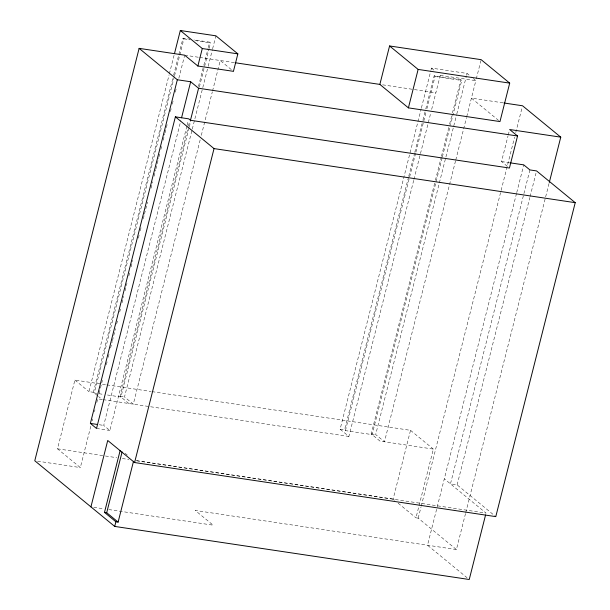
<?xml version="1.0" encoding="UTF-8"?>
<svg xmlns="http://www.w3.org/2000/svg" width="610" height="610" viewBox="0 0 610 610"><rect width="100%" height="100%" fill="white"/><g stroke="black" fill="none" stroke-linecap="round" stroke-linejoin="round"><path stroke-width="0.46" stroke-dasharray="3.05 2.29" d="M90.776 426.337L80.337 467.58L57.5 448.815L74.893 380.083L105.919 384.727M97.867 395.974L93.391 392.299L88.946 391.628L169.13 74.763M169.359 73.84L174.262 54.473M93.391 392.299L173.438 75.968M173.667 75.045L183 38.155L189.443 39.116M174.315 76.692L94.268 393.015L103.471 394.395M174.544 75.77L183.884 38.88L183 38.155M92.163 420.839L92.629 419.009M94.481 411.674L94.946 409.844M96.807 402.516L97.73 398.849L102.175 399.512L98.584 396.561M99.133 393.305L102.404 380.373M106.384 364.666L107.085 361.898M108.252 357.277L109.182 353.579M110.585 348.035L112.225 341.569M112.461 340.647L115.496 328.637M116.662 324.017L117.6 320.326M119.705 312.007L120.643 308.317M122.046 302.773L123.677 296.308M125.08 290.764L126.949 283.368M128.824 275.979L129.755 272.289M131.158 266.745L132.797 260.279M138.409 238.106L139.111 235.33M140.277 230.717L141.444 226.096M143.312 218.708L144.25 215.01M144.486 214.087L147.521 202.078M151.028 188.215L152.668 181.75M154.071 176.206L155.702 169.74M155.939 168.817L158.745 157.731M158.974 156.808L159.675 154.04M160.849 149.419L161.78 145.721M163.183 140.178L164.822 133.712M165.051 132.789L167.155 124.478M170.434 111.546L171.135 108.771M172.302 104.15L173.469 99.529M175.337 92.141L176.275 88.45M178.844 78.286L184.456 56.112M186.851 126.217L109.869 430.462L103.715 425.414L180.857 120.551M187.087 125.294L188.254 120.688M128.847 403.507L120.063 396.286L188.208 126.994M188.437 126.072L189.611 121.459M198.471 86.414L203.61 66.124M203.839 65.201L208.04 48.602M208.277 47.679L209.68 42.151L194.041 39.81M189.085 127.719L120.94 397.011L107.147 394.945M189.321 126.796L190.716 121.26M199.356 87.138L208.925 49.326M209.154 48.403L210.557 42.868L209.68 42.151M200.149 139.964L133.293 404.171L124.509 396.957L192.051 130.029M192.287 129.106L202.566 88.473M202.802 87.55L207.941 67.23M208.178 66.307L212.387 49.677M212.615 48.754L215.894 35.822M201.315 135.344L212.303 91.927M212.539 90.997L220.256 60.512L233.432 71.34M413.694 180.392L348.897 436.447L340.113 429.234L421.213 108.74M421.441 107.817L430.79 70.874M431.026 69.952L431.491 68.106L467.054 73.429L470.722 76.433M442.12 157.944L372.108 434.617L345.435 430.622L344.558 429.897L408.502 177.205M408.738 176.282L414.571 153.224M414.8 152.302L422.738 120.948M422.966 120.025L425.536 109.884M425.772 108.961L434.167 75.762L460.847 79.75L461.724 80.474L450.523 124.745M345.435 430.622L415.677 153.026M415.913 152.103L425.948 112.446M426.886 108.763L435.052 76.479L434.167 75.762M413.923 179.47L430.721 113.079M431.659 109.388L440.283 75.32L438.819 74.115M465.514 513.567L456.41 549.549L418.193 518.157L415.974 517.829L433.359 449.097L380.015 441.106L371.231 433.893L435.174 181.2M435.41 180.278L441.243 157.22M441.472 156.297L449.41 124.943M449.639 124.021L452.208 113.872M452.445 112.957L460.847 79.75M442.357 157.022L450.287 125.668M455.525 160.941L384.46 441.777L375.676 434.556L456.539 114.993M456.776 114.07L466.36 76.197M466.589 75.274L467.054 73.429M455.762 160.011L466.513 117.516M466.749 116.594L475.846 80.642L471.454 77.035M476.303 78.82L480.916 60.588M394.556 500.238L393.13 499.064L410.522 430.332L151.981 391.628M507.276 166.271L501.527 161.543L508.016 135.916M508.244 135.001L509.175 131.341M418.193 518.157L420.991 507.093M421.228 506.17L514.604 137.143M515.77 132.53L522.076 107.619M516.51 193.5L427.511 545.226L467.046 577.693M516.746 192.569L523.754 164.868M529.907 169.923L450.462 483.875L457.134 484.874L495.785 516.624M457.134 484.874L529.838 197.548M530.067 196.633L535.984 173.248M465.743 512.644L549.084 183.29M440.283 75.32L475.846 80.642M183.884 38.88L190.32 39.841M194.918 40.527L210.557 42.868M435.052 76.479L461.724 80.474M184.693 55.19L198.73 57.294M199.661 57.431L234.339 62.624M382.653 84.828L413.458 89.441M414.388 89.578L435.86 92.796M503.021 102.854L471.423 98.118L499.239 120.971M501.527 161.543L508.938 162.656M106.857 384.872L151.044 391.49M120.063 396.286L124.509 396.957M340.113 429.234L344.558 429.897M371.231 433.893L375.676 434.556M103.098 399.649L348.897 436.447M99.27 424.743L103.715 425.414M96.532 428.464L109.869 430.462M57.5 448.815L104.508 455.853M105.446 455.998L116.731 457.683M122.366 458.529L128.954 459.513M136.472 460.641L393.13 499.064M136.564 460.779L486.04 513.101L444.316 478.82M37.561 461.175L80.337 467.58M456.41 549.549L195.238 510.448L213.18 525.187L108.793 509.556M93.749 507.307L104.089 508.854M431.491 68.106L435.151 71.111M410.522 430.332L433.359 449.097M398.124 503.174L415.974 517.829M74.893 380.083L88.946 391.628M125.18 453.321L127.322 455.083"/><path stroke-width="0.91" d="M174.49 53.55L180.324 30.5L215.894 35.822L237.854 53.863L233.432 71.34L197.869 66.017L184.693 55.19L139.126 48.365L34.778 460.756L114.718 526.422L469.242 579.5L485.575 514.947M549.32 182.367L560.758 137.158L509.632 129.511L517.539 136L509.434 168.04L190.472 120.284L188.719 118.843L175.383 116.846L96.532 428.464L90.379 423.416L177.335 79.757L139.126 48.365M181.559 117.783L190.671 81.755L177.335 79.757M197.869 66.017L202.291 48.541L180.324 30.5M90.928 506.879L107.726 440.481L134.589 462.548L495.785 516.624L575.222 202.672L536.571 170.922L529.907 169.923L523.754 164.868L509.861 162.794M190.472 120.284L198.578 88.252L190.671 81.755M133.506 461.274L118.119 522.091L115.892 521.763L104.485 512.392L120.109 450.653M118.119 522.091L106.704 512.72L122.099 451.903M114.718 526.422L115.892 521.763M134.589 462.548L214.034 148.596L175.383 116.846M379.855 84.409L389.577 45.963L481.145 59.673L509.701 83.128L499.971 121.573L408.403 107.863L379.855 84.409L235.277 62.761M408.403 107.863L418.132 69.418L389.577 45.963M418.132 69.418L509.701 83.128M202.291 48.541L237.854 53.863M503.951 102.991L522.541 105.774L560.758 137.158M198.578 88.252L517.539 136M214.034 148.596L575.222 202.672M90.379 423.416L97.493 424.476M104.485 512.392L106.704 512.72"/></g></svg>
